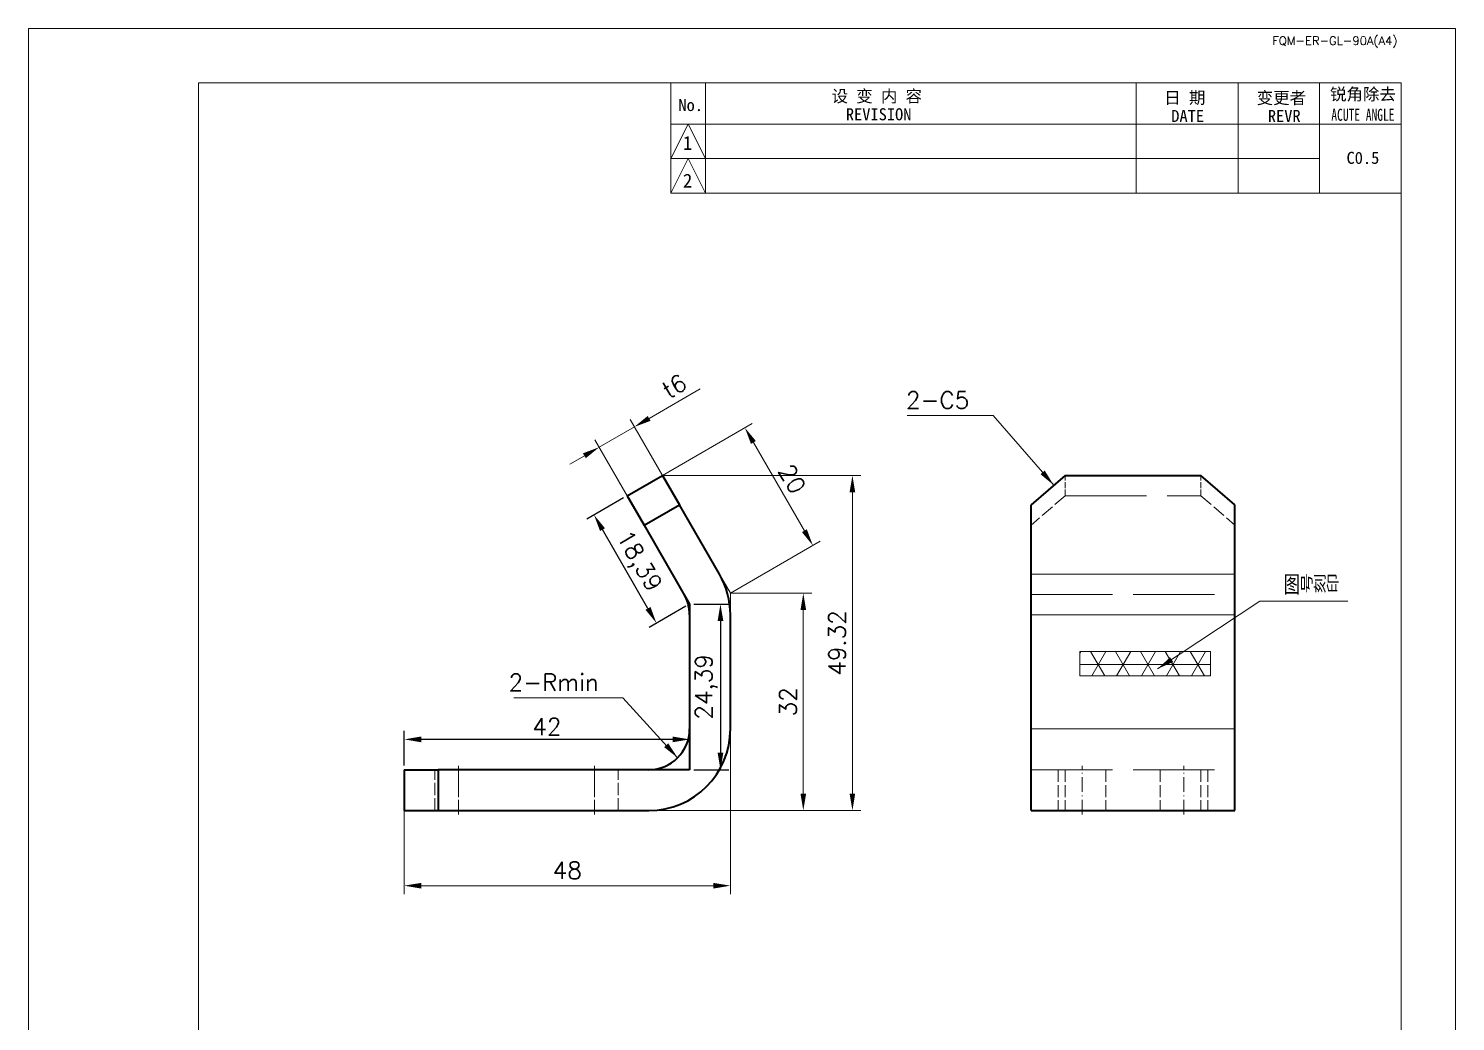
# Model space of a CAD drawing. Header units: millimetres. Extents: x -162325 to -83245, y 277409 to 326486.
# Drawn here: x -160729.6 to -160519.6, y 298495.2 to 298641.3 of the extents above; entities that cross this region are included whole.
import ezdxf
from ezdxf.enums import TextEntityAlignment as Align

# ---------------------------------------------------------------- set-up
doc = ezdxf.new("R2010")
doc.units = ezdxf.units.MM
for name, pattern in [('DASHDOT', [18.5, 12, -3, 0.5, -3]), ('DASHED', [15, 12, -3]), ('PHANTOM2', [31.75, 15.875, -3.175, 3.175, -3.175, 3.175, -3.175])]:
    doc.linetypes.add(name, pattern=pattern)
for name, color, linetype, lineweight in [('A4', 3, 'Continuous', 20), ('SIM', 6, 'PHANTOM2', 20), ('图框', 7, 'Continuous', 20), ('尺寸线', 3, 'Continuous', 13)]:
    doc.layers.add(name, color=color, linetype=linetype, lineweight=lineweight)
doc.styles.add('CH-1', font='')
doc.styles.get("Standard").update_dxf_attribs({"font": 'txt', "bigfont": 'gbcbig.shx'})
doc.styles.add('工程字', font='')
doc.styles.get('CH-1').set_extended_font_data('SimSun')
doc.styles.get('工程字').set_extended_font_data('SimSun')
doc.dimstyles.new('ISO-25', dxfattribs={"dimtxt": 2.5, "dimasz": 2.5, "dimexe": 1.25, "dimexo": 0.625, "dimtad": 1, "dimtxsty": 'Standard', "dimcen": 2.5, "dimadec": 0, "dimazin": 0, "dimtfac": 1, "dimtmove": 0, "dimatfit": 3, "dimfxl": 0, "dimarcsym": 0})
doc.dimstyles.new('副本01', dxfattribs={"dimtxt": 2.5, "dimasz": 2.5, "dimexe": 1.25, "dimexo": 0, "dimgap": 1, "dimtad": 1, "dimdsep": 46, "dimtxsty": 'Standard', "dimcen": 1, "dimclrd": 3, "dimclre": 3, "dimclrt": 1, "dimadec": 1, "dimazin": 2, "dimtfac": 1, "dimtmove": 0, "dimatfit": 3, "dimfxl": 0, "dimtolj": 1, "dimlwd": -1, "dimlwe": -1, "dimarcsym": 0})
doc.dimstyles.new('副本01$0', dxfattribs={"dimtxt": 2.5, "dimasz": 2.5, "dimexe": 1.25, "dimexo": 0, "dimgap": 1, "dimtad": 1, "dimdsep": 46, "dimtxsty": 'Standard', "dimcen": 1, "dimclrd": 3, "dimclre": 3, "dimclrt": 1, "dimadec": 1, "dimazin": 2, "dimtfac": 1, "dimtmove": 0, "dimatfit": 3, "dimfxl": 0, "dimtolj": 1, "dimlwd": -1, "dimlwe": -1, "dimarcsym": 0})

# ---------------------------------------------------------------- blocks, each defined once
blk = doc.blocks.new('1比1 竖框')
at = {"layer": '图框'}
for p, q in [((0, 0), (0, 297)), ((0, 297), (210, 297)), ((178, 297), (202, 297)), ((210, 297), (210, 0)), ((25, 289), (202, 289)), ((25, 10), (25, 289)), ((25, 272.79), (25, 289)), ((94.55, 272.79), (94.55, 289)), ((99.62, 289), (99.62, 272.79)), ((163, 289), (163, 272.79)), ((163, 289), (163, 272.79)), ((163, 289), (163, 272.79)), ((163, 289), (163, 272.79)), ((163, 289), (163, 272.79)), ((178, 289), (178, 272.79)), ((178, 289), (178, 272.79)), ((178, 289), (178, 272.79)), ((178, 289), (178, 272.79)), ((178, 289), (178, 272.79)), ((178, 289), (202, 289)), ((178, 289), (202, 289)), ((178, 289), (202, 289)), ((178, 289), (202, 289)), ((202, 289), (178, 289)), ((190, 289), (190, 272.79)), ((190, 289), (190, 272.79)), ((190, 289), (190, 272.79)), ((190, 289), (190, 272.79)), ((190, 289), (190, 272.79)), ((202, 289), (202, 10)), ((94.55, 277.86), (97.09, 282.93)), ((94.55, 282.93), (190, 282.93)), ((94.55, 282.93), (190, 282.93)), ((94.55, 282.93), (190, 282.93)), ((94.55, 282.93), (190, 282.93)), ((97.09, 282.93), (99.62, 277.86)), ((190, 282.93), (202, 282.93)), ((190, 282.93), (202, 282.93)), ((190, 282.93), (202, 282.93)), ((190, 282.93), (202, 282.93)), ((94.55, 272.79), (97.09, 277.86)), ((94.55, 277.86), (190, 277.86)), ((94.55, 277.86), (190, 277.86)), ((94.55, 277.86), (190, 277.86)), ((94.55, 277.86), (190, 277.86)), ((97.09, 277.86), (99.62, 272.79)), ((94.55, 272.79), (202, 272.79)), ((202, 272.79), (94.55, 272.79)), ((94.55, 272.79), (202, 272.79)), ((94.55, 272.79), (202, 272.79))]:
    blk.add_line(p, q, dxfattribs=at)
at = {"layer": '图框', "style": 'CH-1'}
for s, height, p in [('设 变 内 容', 1.775, (124.84, 287.09)), ('日 期', 1.775, (170.17, 286.84)), ('变更者', 1.775, (184.38, 286.84)), ('锐角除去', 1.775, (196.38, 287.37)), ('No.', 1.775, (97.45, 285.73)), ('REVISION', 1.775, (125.11, 284.38)), ('DATE', 1.775, (170.59, 284.13)), ('REVR', 1.775, (184.8, 284.13)), ('1', 2.03, (97, 280.16)), ('C0.5', 1.775, (196.38, 277.97)), ('2', 2.03, (97, 274.61))]:
    blk.add_text(s, height=height, dxfattribs=at).set_placement(p, align=Align.MIDDLE)
at = {"layer": '图框', "style": 'CH-1', "width": 0.7}
blk.add_text('ACUTE ANGLE', height=1.7746, dxfattribs=at).set_placement((196.38, 284.31), align=Align.MIDDLE)
at = {"layer": '图框', "insert": (192.25, 295), "char_height": 1.25, "width": 39, "attachment_point": 5}
blk.add_mtext('{\\Ftxt,@extfont2|c134;FQM-ER-GL-90A(A4)}', dxfattribs=at)
blk = doc.blocks.new('*D114')
at = {"layer": 'Defpoints', "color": 0, "transparency": 16777216}
for p in [(-160626.28, 298538.2), (-160674.28, 298526.2), (-160626.28, 298515.14)]:
    blk.add_point(p, dxfattribs=at)
at = {"layer": '尺寸线', "color": 3, "transparency": 16777216}
for p, q in [((-160626.28, 298538.2), (-160626.28, 298513.89)), ((-160674.28, 298526.2), (-160674.28, 298513.89)), ((-160671.78, 298515.14), (-160628.78, 298515.14))]:
    blk.add_line(p, q, dxfattribs=at)
for points in [[(-160671.78, 298515.55), (-160671.78, 298514.72), (-160674.28, 298515.14)], [(-160628.78, 298515.55), (-160628.78, 298514.72), (-160626.28, 298515.14)]]:
    blk.add_solid(points, dxfattribs=at)
at = {"layer": '尺寸线', "color": 1, "transparency": 16777216, "insert": (-160650.28, 298517.39), "char_height": 2.5, "attachment_point": 5}
blk.add_mtext('\\A1;48', dxfattribs=at)
blk = doc.blocks.new('*D115')
at = {"layer": 'Defpoints', "color": 0, "transparency": 16777216}
for p in [(-160636.28, 298575.52), (-160614.14, 298565.21), (-160626.28, 298558.2)]:
    blk.add_point(p, dxfattribs=at)
at = {"layer": '尺寸线', "color": 3, "transparency": 16777216}
for p, q in [((-160636.28, 298575.52), (-160623.06, 298583.16)), ((-160622.89, 298580.37), (-160615.39, 298567.38)), ((-160626.28, 298558.2), (-160613.06, 298565.84))]:
    blk.add_line(p, q, dxfattribs=at)
for points in [[(-160622.53, 298580.58), (-160623.25, 298580.16), (-160624.14, 298582.53)], [(-160615.03, 298567.59), (-160615.75, 298567.17), (-160614.14, 298565.21)]]:
    blk.add_solid(points, dxfattribs=at)
at = {"layer": '尺寸线', "color": 1, "transparency": 16777216, "insert": (-160617.19, 298575), "char_height": 2.5, "attachment_point": 5, "rotation": 300.0001}
blk.add_mtext('\\A1;20', dxfattribs=at)
blk = doc.blocks.new('*D116')
at = {"layer": 'Defpoints', "color": 0, "transparency": 16777216}
for p in [(-160626.28, 298558.2), (-160615.55, 298558.2), (-160638.28, 298526.2)]:
    blk.add_point(p, dxfattribs=at)
at = {"layer": '尺寸线', "color": 3, "transparency": 16777216}
for p, q in [((-160626.28, 298558.2), (-160614.3, 298558.2)), ((-160615.55, 298528.7), (-160615.55, 298555.7)), ((-160638.28, 298526.2), (-160614.3, 298526.2))]:
    blk.add_line(p, q, dxfattribs=at)
for points in [[(-160615.96, 298555.7), (-160615.13, 298555.7), (-160615.55, 298558.2)], [(-160615.96, 298528.7), (-160615.13, 298528.7), (-160615.55, 298526.2)]]:
    blk.add_solid(points, dxfattribs=at)
at = {"layer": '尺寸线', "color": 1, "transparency": 16777216, "insert": (-160617.8, 298542.2), "char_height": 2.5, "attachment_point": 5, "rotation": 90}
blk.add_mtext('\\A1;32', dxfattribs=at)
blk = doc.blocks.new('*D133')
at = {"layer": 'Defpoints', "color": 0, "transparency": 16777216}
for p in [(-160640.41, 298582.66), (-160636.28, 298575.52), (-160641.48, 298572.52)]:
    blk.add_point(p, dxfattribs=at)
at = {"layer": '尺寸线', "color": 3, "transparency": 16777216}
for p, q in [((-160638.24, 298583.91), (-160630.74, 298588.25)), ((-160645.6, 298579.66), (-160640.41, 298582.66)), ((-160636.28, 298575.52), (-160641.03, 298583.75)), ((-160641.48, 298572.52), (-160646.23, 298580.75)), ((-160647.77, 298578.41), (-160649.93, 298577.16))]:
    blk.add_line(p, q, dxfattribs=at)
for points in [[(-160638.45, 298584.27), (-160638.03, 298583.55), (-160640.41, 298582.66)], [(-160647.98, 298578.77), (-160647.56, 298578.05), (-160645.6, 298579.66)]]:
    blk.add_solid(points, dxfattribs=at)
at = {"layer": '尺寸线', "color": 1, "transparency": 16777216, "insert": (-160634.53, 298588.65), "char_height": 2.5, "attachment_point": 5, "rotation": 30.0003}
blk.add_mtext('\\A1;t6', dxfattribs=at)
blk = doc.blocks.new('*D136')
at = {"layer": 'Defpoints', "color": 0, "transparency": 16777216}
for p in [(-160636.28, 298575.52), (-160608.32, 298575.52), (-160638.28, 298526.2)]:
    blk.add_point(p, dxfattribs=at)
at = {"layer": '尺寸线', "color": 3, "transparency": 16777216}
for p, q in [((-160636.28, 298575.52), (-160607.07, 298575.52)), ((-160608.32, 298528.7), (-160608.32, 298573.02)), ((-160638.28, 298526.2), (-160607.07, 298526.2))]:
    blk.add_line(p, q, dxfattribs=at)
for points in [[(-160608.74, 298573.02), (-160607.91, 298573.02), (-160608.32, 298575.52)], [(-160608.74, 298528.7), (-160607.91, 298528.7), (-160608.32, 298526.2)]]:
    blk.add_solid(points, dxfattribs=at)
at = {"layer": '尺寸线', "color": 1, "transparency": 16777216, "insert": (-160610.57, 298550.86), "char_height": 2.5, "attachment_point": 5, "rotation": 90}
blk.add_mtext('\\A1;49.32', dxfattribs=at)
blk = doc.blocks.new('*D692')
at = {"color": 0, "lineweight": -2, "transparency": 16777216}
for p, q in [((-160642.02, 298572.21), (-160647.43, 298569.08)), ((-160638.41, 298555.95), (-160645.1, 298567.54)), ((-160632.82, 298556.28), (-160638.24, 298553.16))]:
    blk.add_line(p, q, dxfattribs=at)
at = {"color": 0, "transparency": 16777216}
for points in [[(-160644.74, 298567.75), (-160645.46, 298567.34), (-160646.35, 298569.71)], [(-160638.04, 298556.16), (-160638.77, 298555.74), (-160637.16, 298553.78)]]:
    blk.add_solid(points, dxfattribs=at)
at = {"layer": 'Defpoints', "color": 0, "transparency": 16777216}
for p in [(-160641.48, 298572.52), (-160646.35, 298569.71), (-160632.28, 298556.59)]:
    blk.add_point(p, dxfattribs=at)
at = {"color": 0, "transparency": 16777216, "insert": (-160639.95, 298562.79), "char_height": 2.5, "attachment_point": 5, "rotation": 300.0005}
blk.add_mtext('18,39', dxfattribs=at)
blk = doc.blocks.new('*D693')
at = {"color": 0, "lineweight": -2, "transparency": 16777216}
for p, q in [((-160631.66, 298556.59), (-160626.49, 298556.59)), ((-160627.74, 298554.09), (-160627.74, 298534.7)), ((-160631.66, 298532.2), (-160626.49, 298532.2))]:
    blk.add_line(p, q, dxfattribs=at)
at = {"color": 0, "transparency": 16777216}
for points in [[(-160628.16, 298554.09), (-160627.32, 298554.09), (-160627.74, 298556.59)], [(-160628.16, 298534.7), (-160627.32, 298534.7), (-160627.74, 298532.2)]]:
    blk.add_solid(points, dxfattribs=at)
at = {"layer": 'Defpoints', "color": 0, "transparency": 16777216}
for p in [(-160632.28, 298556.59), (-160632.28, 298532.2), (-160627.74, 298532.2)]:
    blk.add_point(p, dxfattribs=at)
at = {"color": 0, "transparency": 16777216, "insert": (-160629.82, 298544.4), "char_height": 2.5, "attachment_point": 5, "rotation": 90}
blk.add_mtext('24,39', dxfattribs=at)
blk = doc.blocks.new('*D695')
at = {"color": 0, "lineweight": -2, "transparency": 16777216}
for p, q in [((-160674.28, 298532.83), (-160674.28, 298537.92)), ((-160634.78, 298536.67), (-160671.78, 298536.67)), ((-160632.28, 298532.83), (-160632.28, 298537.92))]:
    blk.add_line(p, q, dxfattribs=at)
at = {"color": 0, "transparency": 16777216}
for points in [[(-160671.78, 298537.09), (-160671.78, 298536.25), (-160674.28, 298536.67)], [(-160634.78, 298537.09), (-160634.78, 298536.25), (-160632.28, 298536.67)]]:
    blk.add_solid(points, dxfattribs=at)
at = {"layer": 'Defpoints', "color": 0, "transparency": 16777216}
for p in [(-160674.28, 298536.67), (-160674.28, 298532.2), (-160632.28, 298532.2)]:
    blk.add_point(p, dxfattribs=at)
at = {"color": 0, "transparency": 16777216, "insert": (-160653.28, 298538.55), "char_height": 2.5, "attachment_point": 5}
blk.add_mtext('42', dxfattribs=at)

msp = doc.modelspace()

# ---------------------------------------------------------------- hatches: boundary and pattern name
at = {"layer": '尺寸线'}
h = msp.add_hatch(dxfattribs=at)
h.set_pattern_fill('NET3', color=4, angle=360)
h.set_pattern_definition([(360, (-172261.7476, 283723.5955), (8e-16, 3.175), []), (60, (-172261.7476, 283723.5955), (-2.74963066, 1.5875), []), (120, (-172261.7476, 283723.5955), (-2.74963066, -1.5875), [])])
h.paths.add_polyline_path([(-160555.614, 298546.014), (-160555.614, 298549.61), (-160574.834, 298549.61), (-160574.834, 298546.014)])

# ---------------------------------------------------------------- linework, layer by layer
at = {"color": 7, "lineweight": 35}
for p, q in [((-160641.48, 298572.522), (-160636.284, 298575.522)), ((-160636.284, 298575.522), (-160633.784, 298571.192)), ((-160577.022, 298575.522), (-160582.022, 298571.192)), ((-160577.022, 298575.522), (-160557.022, 298575.522)), ((-160552.022, 298571.192), (-160557.022, 298575.522)), ((-160641.48, 298572.522), (-160638.98, 298568.192)), ((-160638.98, 298568.192), (-160633.784, 298571.192)), ((-160627.891, 298560.987), (-160633.784, 298571.192)), ((-160582.022, 298560.987), (-160582.022, 298571.192)), ((-160552.022, 298560.987), (-160552.022, 298571.192)), ((-160638.98, 298568.192), (-160632.284, 298556.594)), ((-160582.022, 298554.987), (-160582.022, 298560.987)), ((-160552.022, 298554.987), (-160552.022, 298560.987)), ((-160632.284, 298556.594), (-160632.284, 298532.202)), ((-160626.284, 298538.202), (-160626.284, 298554.987)), ((-160582.022, 298538.202), (-160582.022, 298554.987)), ((-160552.022, 298538.202), (-160552.022, 298554.987)), ((-160582.022, 298526.202), (-160582.022, 298538.202)), ((-160552.022, 298526.202), (-160552.022, 298538.202)), ((-160674.284, 298532.202), (-160674.284, 298526.202)), ((-160674.284, 298532.202), (-160669.284, 298532.202)), ((-160669.284, 298532.202), (-160669.284, 298526.202)), ((-160632.284, 298532.202), (-160669.284, 298532.202)), ((-160674.284, 298526.202), (-160669.284, 298526.202)), ((-160669.284, 298526.202), (-160638.284, 298526.202)), ((-160582.022, 298526.202), (-160552.022, 298526.202))]:
    msp.add_line(p, q, dxfattribs=at)
at = {"color": 1, "linetype": 'DASHED', "lineweight": 13, "ltscale": 0.075}
for p, q in [((-160577.022, 298572.522), (-160577.022, 298575.522)), ((-160557.022, 298572.522), (-160557.022, 298575.522))]:
    msp.add_line(p, q, dxfattribs=at)
at = {"color": 1, "linetype": 'DASHED', "lineweight": 13, "ltscale": 0.165359}
for p, q in [((-160577.022, 298572.522), (-160582.022, 298568.192)), ((-160557.022, 298572.522), (-160552.022, 298568.192))]:
    msp.add_line(p, q, dxfattribs=at)
at = {"color": 1, "linetype": 'DASHED', "lineweight": 13}
for p, q in [((-160577.022, 298572.522), (-160557.022, 298572.522)), ((-160582.022, 298557.987), (-160552.022, 298557.987)), ((-160582.022, 298554.987), (-160552.022, 298554.987)), ((-160582.022, 298538.202), (-160552.022, 298538.202)), ((-160582.022, 298532.202), (-160552.022, 298532.202))]:
    msp.add_line(p, q, dxfattribs=at)
at = {"color": 1, "linetype": 'DASHED', "lineweight": 13, "ltscale": 0.149998}
msp.add_line((-160638.98, 298568.192), (-160633.784, 298571.192), dxfattribs=at)
at = {"color": 7, "lineweight": 13}
for p, q in [((-160582.022, 298560.987), (-160552.022, 298560.987)), ((-160582.022, 298554.987), (-160552.022, 298554.987)), ((-160582.022, 298538.202), (-160552.022, 298538.202))]:
    msp.add_line(p, q, dxfattribs=at)
at = {"color": 1, "linetype": 'DASHED', "lineweight": 13, "ltscale": 0.15}
for p, q in [((-160669.784, 298526.202), (-160669.784, 298532.202)), ((-160669.784, 298526.202), (-160669.784, 298532.202)), ((-160669.284, 298532.202), (-160669.284, 298526.202)), ((-160666.284, 298532.202), (-160666.284, 298526.202)), ((-160666.284, 298532.202), (-160666.284, 298526.202)), ((-160666.284, 298532.202), (-160666.284, 298526.202)), ((-160666.284, 298532.202), (-160666.284, 298526.202)), ((-160646.284, 298532.202), (-160646.284, 298526.202)), ((-160646.284, 298532.202), (-160646.284, 298526.202)), ((-160646.284, 298532.202), (-160646.284, 298526.202)), ((-160646.284, 298532.202), (-160646.284, 298526.202)), ((-160642.784, 298526.202), (-160642.784, 298532.202)), ((-160642.784, 298526.202), (-160642.784, 298532.202)), ((-160578.022, 298532.202), (-160578.022, 298526.202)), ((-160577.022, 298532.202), (-160577.022, 298526.202)), ((-160571.022, 298532.202), (-160571.022, 298526.202)), ((-160563.022, 298532.202), (-160563.022, 298526.202)), ((-160557.022, 298532.202), (-160557.022, 298526.202)), ((-160556.022, 298532.202), (-160556.022, 298526.202))]:
    msp.add_line(p, q, dxfattribs=at)
at = {"color": 2, "linetype": 'DASHDOT', "lineweight": 13, "ltscale": 0.179999}
for p, q in [((-160666.284, 298525.602), (-160666.284, 298532.802)), ((-160646.284, 298525.602), (-160646.284, 298532.802)), ((-160574.522, 298525.602), (-160574.522, 298532.802)), ((-160559.522, 298525.602), (-160559.522, 298532.802))]:
    msp.add_line(p, q, dxfattribs=at)
at = {"color": 7, "lineweight": 35}
for centre, radius, start, end in [((-160638.284, 298554.987), 12, 0, 30), ((-160638.284, 298554.987), 6, 0, 30), ((-160638.284, 298538.202), 12, 270, 0), ((-160638.284, 298538.202), 6, 270, 0)]:
    msp.add_arc(centre, radius, start, end, dxfattribs=at)
at = {"layer": 'A4'}
msp.add_lwpolyline([(-160729.57, 298641.284), (-160519.57, 298641.284), (-160519.57, 298344.284), (-160729.57, 298344.284)], close=True, dxfattribs=at)
at = {"layer": 'SIM'}
for q in [(-160627.891, 298560.987), (-160626.284, 298554.987)]:
    msp.add_line((-160626.284, 298558.202), q, dxfattribs=at)
at = {"layer": '尺寸线', "color": 4}
msp.add_lwpolyline([(-160574.834, 298549.61), (-160555.614, 298549.61), (-160555.614, 298546.014), (-160574.834, 298546.014)], close=True, dxfattribs=at)

# ---------------------------------------------------------------- block references
at = {"layer": '图框'}
msp.add_blockref('1比1 竖框', (-160729.57, 298344.284), dxfattribs=at)

# ---------------------------------------------------------------- texts
at = {"layer": '尺寸线', "color": 1, "char_height": 2.5, "attachment_point": 9}
for s, insert in [('2-C5', (-160591.118, 298585.355)), ('2-Rmin', (-160645.631, 298543.809))]:
    msp.add_mtext(s, dxfattribs=dict(at, insert=insert))
at = {"layer": '尺寸线', "color": 1, "insert": (-160544.839, 298557.992), "char_height": 2.5, "attachment_point": 7, "style": '工程字'}
msp.add_mtext('{\\W0.7;\\A1;\\f宋体|b0|i0|c134|p2;\\C4;图\\Fg13f12d.shx,@extfont2.shx|c0;号刻印}', dxfattribs=at)

# ---------------------------------------------------------------- dimensions: what is measured, and where the dimension line sits
dim = msp.add_aligned_dim(p1=(-160632.284, 298556.594), p2=(-160641.48, 298572.522), distance=5.625, dimstyle='ISO-25', override={"dimarcsym": 2})
dim.commit()
dim.dimension.update_dxf_attribs({"geometry": '*D692', "text_midpoint": (-160639.949, 298562.787)})
dim = msp.add_linear_dim(base=(-160627.739, 298532.202), p1=(-160632.284, 298556.594), p2=(-160632.284, 298532.202), angle=90, dimstyle='ISO-25', override={"dimarcsym": 2})
dim.commit()
dim.dimension.update_dxf_attribs({"geometry": '*D693', "text_midpoint": (-160629.823, 298544.398)})
dim = msp.add_linear_dim(base=(-160674.284, 298536.671), p1=(-160632.284, 298532.202), p2=(-160674.284, 298532.202), dimstyle='ISO-25', override={"dimarcsym": 2})
dim.commit()
dim.dimension.update_dxf_attribs({"geometry": '*D695', "text_midpoint": (-160653.284, 298538.546)})
at = {"layer": '尺寸线'}
dim = msp.add_aligned_dim(p1=(-160641.48, 298572.522), p2=(-160636.284, 298575.522), distance=8.245, dimstyle='副本01$0', override={"dimpost": 't<>'}, dxfattribs=at)
dim.commit()
dim.dimension.update_dxf_attribs({"geometry": '*D133', "text_midpoint": (-160634.531, 298588.653)})
dim = msp.add_aligned_dim(p1=(-160636.284, 298575.522), p2=(-160626.284, 298558.202), distance=14.025, dimstyle='副本01$0', dxfattribs=at)
dim.commit()
dim.dimension.update_dxf_attribs({"geometry": '*D115', "text_midpoint": (-160617.189, 298575)})
for base, p2, picture, middle in [((-160608.323, 298575.522), (-160636.284, 298575.522), '*D136', (-160610.573, 298550.862)), ((-160615.547, 298558.202), (-160626.284, 298558.202), '*D116', (-160617.797, 298542.202))]:
    dim = msp.add_linear_dim(base=base, p1=(-160638.284, 298526.202), p2=p2, angle=90, dimstyle='副本01$0', dxfattribs=at)
    dim.commit()
    dim.dimension.update_dxf_attribs({"geometry": picture, "text_midpoint": middle})
dim = msp.add_linear_dim(base=(-160626.284, 298515.138), p1=(-160674.284, 298526.202), p2=(-160626.284, 298538.202), dimstyle='副本01$0', dxfattribs=at)
dim.commit()
dim.dimension.update_dxf_attribs({"geometry": '*D114', "text_midpoint": (-160650.284, 298517.388)})

# ---------------------------------------------------------------- leaders
at = {"layer": '尺寸线', "annotation_type": 0, "has_hookline": 1}
for points, hookline_direction, text_width in [([(-160578.688, 298574.079), (-160587.618, 298584.355), (-160590.118, 298584.355)], 1, 9.167), ([(-160563.426, 298547.039), (-160548.339, 298556.992), (-160545.839, 298556.992)], 0, 9.444), ([(-160634.041, 298533.959), (-160642.131, 298542.809), (-160644.631, 298542.809)], 1, 12.5)]:
    msp.add_leader(points, dimstyle='副本01', override={"dimgap": 1, "dimtad": 1}, dxfattribs=dict(at, hookline_direction=hookline_direction, text_width=text_width))

doc.saveas('drawing.dxf')
